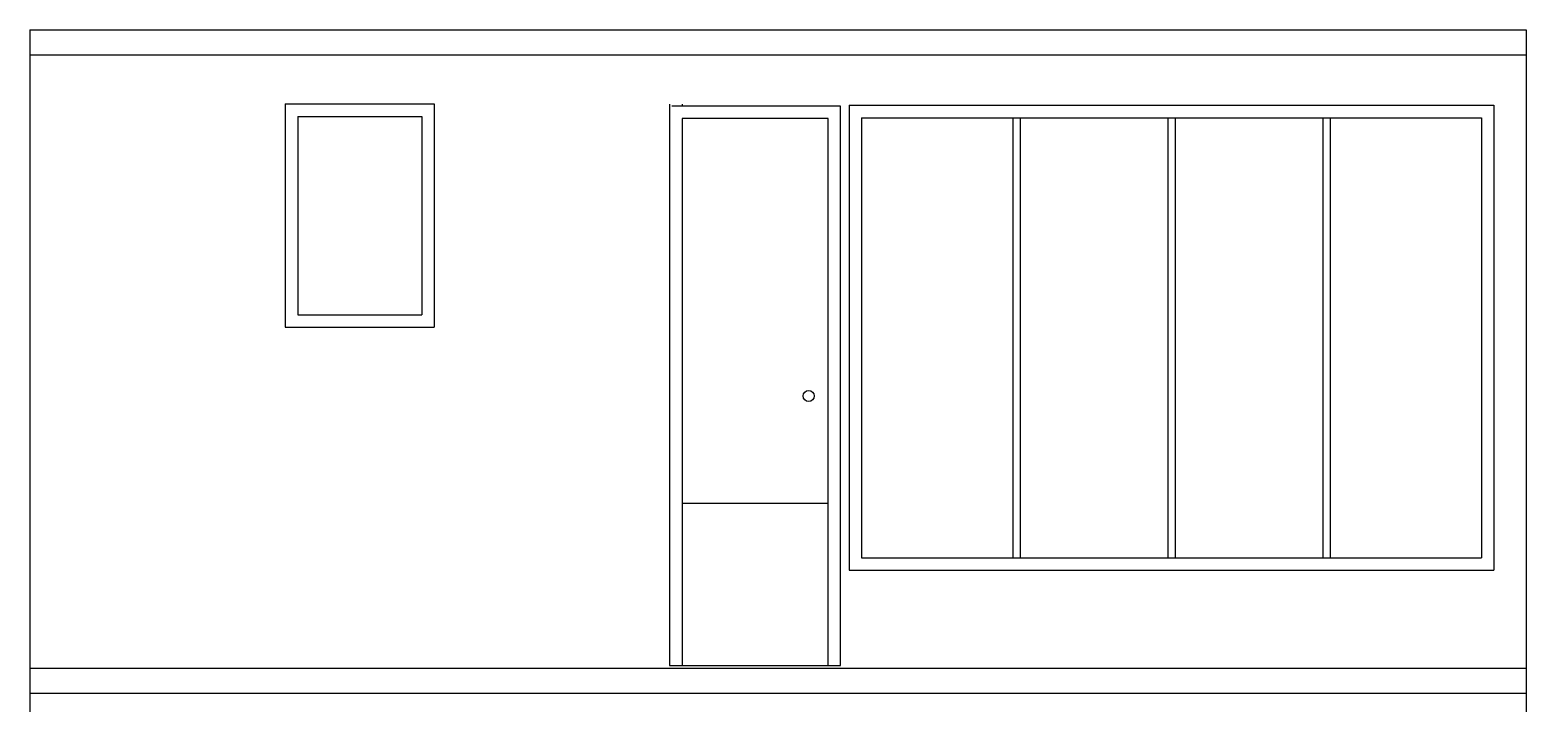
# Model space of a CAD drawing. Header units: millimetres. Extents: x -25 to 177, y -4701 to 789.
# Drawn here: x 96.39 to 102.43, y 392.37 to 395.08 of the extents above; entities that cross this region are included whole.
import ezdxf

# ---------------------------------------------------------------- set-up
doc = ezdxf.new("R2010")
doc.units = ezdxf.units.MM
for name, color, linetype in [('muros', 12, 'Continuous'), ('puertas y mobiliario', 80, 'Continuous'), ('ventanas', 140, 'Continuous')]:
    doc.layers.add(name, color=color, linetype=linetype)

msp = doc.modelspace()

# ---------------------------------------------------------------- linework, layer by layer
at = {"layer": 'muros'}
for p, q in [((96.3925, 395.0834), (102.4267, 395.0834)), ((96.3925, 395.0834), (96.3925, 389.9334)), ((102.4267, 395.0834), (102.4267, 389.9334)), ((96.3925, 394.9834), (102.4267, 394.9834)), ((96.3925, 392.5084), (102.4267, 392.5084)), ((96.3925, 392.4084), (102.4267, 392.4084))]:
    msp.add_line(p, q, dxfattribs=at)
at = {"layer": 'puertas y mobiliario'}
for p, q in [((98.9725, 394.784), (98.9725, 392.5201)), ((99.6617, 394.7764), (98.982, 394.7764)), ((99.0225, 394.784), (99.0225, 394.7764)), ((99.6617, 392.5201), (99.6617, 394.7764)), ((99.6117, 394.7264), (99.0225, 394.7264)), ((99.0225, 394.7264), (99.0225, 392.5201)), ((99.6117, 392.5201), (99.6117, 394.7264)), ((99.0273, 393.1747), (99.6117, 393.1747)), ((98.9725, 392.5201), (99.6617, 392.5201))]:
    msp.add_line(p, q, dxfattribs=at)
msp.add_circle((99.5333, 393.6068), 0.0226, dxfattribs=at)
at = {"layer": 'ventanas'}
for p, q in [((97.4225, 394.7848), (97.4225, 393.8848)), ((97.4225, 394.7848), (98.0225, 394.7848)), ((98.0225, 394.7848), (98.0225, 393.8848)), ((99.6967, 394.7794), (99.6967, 392.9044)), ((99.6967, 394.7794), (102.2967, 394.7794)), ((102.2967, 394.7794), (102.2967, 392.9044)), ((97.4725, 394.7348), (97.4725, 393.9348)), ((97.4725, 394.7348), (97.9725, 394.7348)), ((97.9725, 394.7348), (97.9725, 393.9348)), ((99.7467, 394.7294), (102.2467, 394.7294)), ((99.7467, 394.7294), (99.7467, 392.9544)), ((100.3567, 394.7294), (100.3567, 392.9544)), ((100.3867, 394.7294), (100.3867, 392.9544)), ((100.9817, 394.7294), (100.9817, 392.9544)), ((101.0117, 394.7294), (101.0117, 392.9544)), ((101.6067, 394.7294), (101.6067, 392.9544)), ((101.6367, 394.7294), (101.6367, 392.9544)), ((102.2467, 394.7294), (102.2467, 392.9544)), ((97.4725, 393.9348), (97.9725, 393.9348)), ((97.4225, 393.8848), (98.0225, 393.8848)), ((99.7467, 392.9544), (102.2467, 392.9544)), ((99.6967, 392.9044), (102.2967, 392.9044))]:
    msp.add_line(p, q, dxfattribs=at)

doc.saveas('drawing.dxf')
